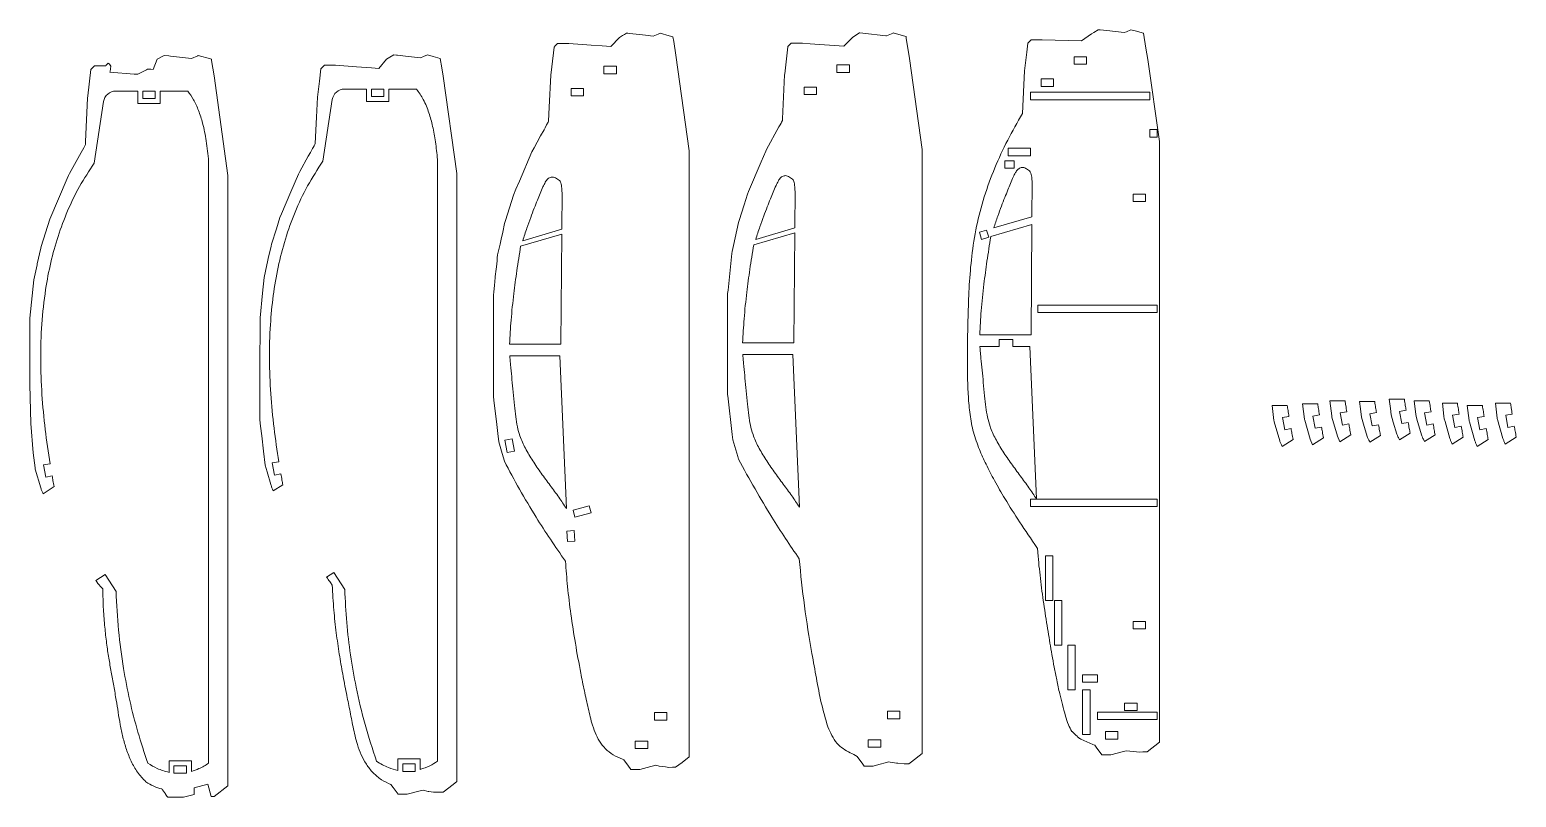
# Model space of a CAD drawing. Header units: millimetres. Extents: x -1254 to 1112, y -410 to 1173.
# Drawn here: x 514 to 1112, y 342 to 651 of the extents above; entities that cross this region are included whole.
import ezdxf

# ---------------------------------------------------------------- set-up
doc = ezdxf.new("R2010")
doc.units = ezdxf.units.MM

msp = doc.modelspace()

# ---------------------------------------------------------------- linework, layer by layer
at = {"color": 7, "linetype": 'Continuous', "lineweight": 15}
for p, q in [((747.84, 644.02), (751.37, 647.76)), ((752.59, 648.49), (751.37, 647.76)), ((753.39, 648.96), (752.59, 648.49)), ((754.2, 649.45), (753.39, 648.96)), ((754.2, 649.45), (754.76, 649.38)), ((754.76, 649.38), (755.59, 649.29)), ((755.59, 649.29), (761.83, 648.6)), ((761.83, 648.6), (764.91, 648.26)), ((766.88, 649.08), (764.91, 648.26)), ((767.68, 649.4), (766.88, 649.08)), ((767.68, 649.4), (771.38, 648.4)), ((772.88, 647.99), (771.38, 648.4)), ((773.19, 646.07), (772.88, 647.99)), ((841.68, 644.16), (845.3, 647.89)), ((848.03, 649.51), (845.3, 647.89)), ((848.07, 649.53), (848.03, 649.51)), ((848.12, 649.56), (848.07, 649.53)), ((848.12, 649.56), (848.15, 649.56)), ((848.15, 649.56), (849.37, 649.42)), ((849.37, 649.42), (858.58, 648.4)), ((858.58, 648.4), (858.77, 648.38)), ((861.48, 649.5), (858.77, 648.38)), ((861.52, 649.52), (861.48, 649.5)), ((861.52, 649.52), (866.6, 648.14)), ((866.69, 648.11), (866.6, 648.14)), ((866.81, 647.39), (866.69, 648.11)), ((866.81, 647.39), (868.15, 639.25)), ((915.69, 645.38), (916.6, 646.33)), ((917.03, 646.79), (916.6, 646.33)), ((917.03, 646.79), (918.01, 646.79)), ((918.13, 646.79), (918.01, 646.79)), ((918.47, 646.79), (918.13, 646.79)), ((919.74, 646.79), (918.47, 646.79)), ((920.62, 646.79), (919.74, 646.79)), ((920.62, 646.79), (921.42, 646.79)), ((937.35, 646.33), (921.42, 646.79)), ((941.31, 649.19), (937.35, 646.33)), ((942.21, 649.73), (941.31, 649.19)), ((942.21, 649.73), (944.07, 650.83)), ((944.86, 650.74), (944.07, 650.83)), ((944.86, 650.74), (947.48, 650.45)), ((947.48, 650.45), (954.5, 649.67)), ((955.38, 650.04), (954.5, 649.67)), ((955.38, 650.04), (957.19, 650.79)), ((957.19, 650.79), (958.85, 650.33)), ((962.26, 649.41), (958.85, 650.33)), ((962.26, 649.41), (963.24, 643.42)), ((568.18, 640.48), (565.31, 638.96)), ((569.94, 640.29), (568.18, 640.48)), ((570.64, 640.21), (569.94, 640.29)), ((579.05, 639.28), (570.64, 640.21)), ((581.64, 640.35), (579.05, 639.28)), ((581.86, 640.44), (581.64, 640.35)), ((586.73, 639.12), (581.86, 640.44)), ((660.49, 640.71), (658.91, 639.77)), ((661.58, 640.59), (660.49, 640.71)), ((662.01, 640.54), (661.58, 640.59)), ((665.28, 640.18), (662.01, 640.54)), ((671.26, 639.52), (665.28, 640.18)), ((674.04, 640.67), (672.49, 640.03)), ((676.36, 640.03), (674.04, 640.67)), ((724.14, 635.85), (725.08, 643.86)), ((725.08, 643.86), (725.48, 644.28)), ((725.48, 644.28), (726.45, 645.31)), ((726.45, 645.31), (730.95, 645.31)), ((740.03, 644.61), (730.95, 645.31)), ((744.33, 644.28), (740.03, 644.61)), ((747.84, 644.02), (744.33, 644.28)), ((774.09, 640.61), (773.19, 646.07)), ((779.44, 602.1), (774.09, 640.61)), ((817.86, 633), (819.15, 644)), ((819.15, 644), (819.18, 644.03)), ((819.18, 644.03), (820.51, 645.45)), ((820.51, 645.45), (825, 645.45)), ((828.07, 645.21), (825, 645.45)), ((841.68, 644.16), (828.07, 645.21)), ((914.37, 634.27), (915.27, 641.78)), ((915.69, 645.38), (915.27, 641.78)), ((964, 638.81), (963.24, 643.42)), ((538.64, 634.83), (537.39, 624.17)), ((540.03, 636.3), (538.64, 634.83)), ((540.62, 636.3), (540.03, 636.3)), ((544.58, 636.3), (540.62, 636.3)), ((544.78, 636.49), (544.58, 636.3)), ((545.62, 637.31), (544.78, 636.49)), ((545.97, 637.1), (545.62, 637.31)), ((545.97, 637.1), (545.97, 637.1)), ((545.97, 637.1), (545.97, 637.1)), ((545.98, 637.1), (545.97, 637.1)), ((545.98, 637.09), (545.98, 637.1)), ((545.99, 637.09), (545.98, 637.09)), ((545.99, 637.09), (545.99, 637.09)), ((546, 637.08), (545.99, 637.09)), ((546.01, 637.08), (546, 637.08)), ((546.01, 637.08), (546.01, 637.08)), ((546.02, 637.07), (546.01, 637.08)), ((546.05, 637.05), (546.02, 637.07)), ((546.1, 636.97), (546.05, 637.05)), ((546.61, 636.14), (546.1, 636.97)), ((546.35, 634.04), (546.61, 636.14)), ((560.95, 634.73), (557.5, 632.87)), ((561.47, 635.01), (560.95, 634.73)), ((562.57, 634.92), (561.47, 635.01)), ((562.69, 634.91), (562.57, 634.92)), ((562.77, 634.91), (562.69, 634.91)), ((563.74, 634.83), (562.77, 634.91)), ((565.31, 638.96), (563.74, 634.83)), ((587.13, 639.01), (586.73, 639.12)), ((587.22, 638.49), (587.13, 639.01)), ((588.24, 632.26), (587.22, 638.49)), ((631.21, 635.1), (630.62, 630.09)), ((631.97, 635.91), (631.21, 635.1)), ((632.58, 636.56), (631.97, 635.91)), ((637.1, 636.56), (632.58, 636.56)), ((645.48, 635.91), (637.1, 636.56)), ((651.53, 635.45), (645.48, 635.91)), ((654.45, 635.23), (651.53, 635.45)), ((657.64, 639.02), (654.45, 635.23)), ((658.91, 639.77), (657.64, 639.02)), ((672.49, 640.03), (671.26, 639.52)), ((679.26, 639.25), (676.36, 640.03)), ((679.88, 635.52), (679.26, 639.25)), ((680.44, 632.1), (679.88, 635.52)), ((723.75, 632.5), (724.14, 635.85)), ((750.12, 636.11), (745.12, 636.11)), ((745.12, 636.11), (745.12, 633.11)), ((750.12, 633.11), (750.12, 636.11)), ((838.9, 636.65), (838.9, 633.65)), ((843.9, 636.65), (838.9, 636.65)), ((843.9, 633.65), (843.9, 636.65)), ((868.15, 639.25), (873.22, 602.65)), ((914.37, 634.27), (914.09, 628.58)), ((934.32, 639.94), (939.32, 639.94)), ((934.32, 636.94), (934.32, 639.94)), ((939.32, 636.94), (934.32, 636.94)), ((939.32, 639.94), (939.32, 636.94)), ((968.65, 605.85), (964, 638.81)), ((546.31, 633.73), (546.35, 634.04)), ((556.04, 632.98), (546.31, 633.73)), ((557.5, 632.87), (556.04, 632.98)), ((593.79, 592.15), (588.24, 632.26)), ((630.62, 630.09), (629.87, 623.69)), ((685.87, 592.93), (680.44, 632.1)), ((723.75, 632.5), (723.11, 619.61)), ((745.12, 633.11), (750.12, 633.11)), ((817.83, 632.69), (816.96, 614.92)), ((817.83, 632.69), (817.86, 633)), ((838.9, 633.65), (843.9, 633.65)), ((913.5, 617.13), (914.09, 628.58)), ((921.07, 628), (921.07, 631)), ((921.07, 631), (926.07, 631)), ((926.07, 631), (926.07, 628)), ((537.3, 623.33), (536.45, 605.83)), ((537.39, 624.17), (537.3, 623.33)), ((548.65, 626.15), (557.47, 626.15)), ((557.47, 626.15), (557.47, 621.15)), ((559.47, 626.15), (564.47, 626.15)), ((559.47, 623.15), (559.47, 626.15)), ((564.47, 623.15), (559.47, 623.15)), ((564.47, 626.15), (564.47, 623.15)), ((566.47, 626.15), (577.59, 626.15)), ((566.47, 621.15), (566.47, 626.15)), ((629.87, 623.69), (629.47, 615.67)), ((635.78, 622.68), (632.02, 597.89)), ((649.54, 626.93), (640.72, 626.93)), ((649.54, 621.93), (649.54, 626.93)), ((656.54, 626.93), (651.54, 626.93)), ((651.54, 626.93), (651.54, 623.93)), ((651.54, 623.93), (656.54, 623.93)), ((656.54, 623.93), (656.54, 626.93)), ((669.66, 626.93), (658.54, 626.93)), ((658.54, 626.93), (658.54, 621.93)), ((731.86, 627.16), (731.86, 624.16)), ((736.86, 627.16), (731.86, 627.16)), ((731.86, 624.16), (736.86, 624.16)), ((736.86, 624.16), (736.86, 627.16)), ((830.64, 627.71), (825.64, 627.71)), ((825.64, 627.71), (825.64, 624.71)), ((825.64, 624.71), (830.64, 624.71)), ((830.64, 624.71), (830.64, 627.71)), ((964.78, 625.63), (916.78, 625.63)), ((916.78, 625.63), (916.78, 622.63)), ((916.78, 622.63), (964.78, 622.63)), ((926.07, 628), (921.07, 628)), ((964.78, 622.63), (964.78, 625.63)), ((539.95, 597.11), (543.7, 621.9)), ((557.47, 621.15), (566.47, 621.15)), ((658.54, 621.93), (649.54, 621.93)), ((722.84, 613.94), (723.11, 619.61)), ((629.47, 615.67), (628.95, 605.05)), ((720.99, 610.57), (719.61, 608.03)), ((721.43, 611.36), (720.99, 610.57)), ((721.92, 612.26), (721.43, 611.36)), ((722.02, 612.46), (721.92, 612.26)), ((722.67, 613.63), (722.02, 612.46)), ((722.84, 613.94), (722.67, 613.63)), ((810.54, 602.53), (815.56, 611.71)), ((815.98, 612.48), (815.56, 611.71)), ((816.39, 613.24), (815.98, 612.48)), ((816.61, 613.64), (816.39, 613.24)), ((816.82, 614.02), (816.61, 613.64)), ((816.9, 614.17), (816.82, 614.02)), ((816.92, 614.21), (816.9, 614.17)), ((816.92, 614.21), (816.96, 614.92)), ((967.78, 610.6), (964.78, 610.6)), ((964.78, 610.6), (964.78, 607.6)), ((967.78, 607.6), (967.78, 610.6)), ((536.39, 604.55), (535.72, 603.32)), ((536.45, 605.83), (536.39, 604.55)), ((628.71, 604.62), (628.42, 604.09)), ((628.95, 605.05), (628.71, 604.62)), ((717.03, 603.32), (718.22, 605.5)), ((718.22, 605.5), (719.61, 608.03)), ((964.78, 607.6), (967.78, 607.6)), ((968.65, 605.85), (968.65, 363.88)), ((534.66, 601.39), (530.67, 594.12)), ((535.72, 603.32), (534.66, 601.39)), ((626.11, 599.86), (622.75, 593.73)), ((626.96, 601.41), (626.11, 599.86)), ((627.82, 602.98), (626.96, 601.41)), ((628.08, 603.46), (627.82, 602.98)), ((628.42, 604.09), (628.08, 603.46)), ((678.1, 356.2), (678.1, 598.63)), ((716.1, 601.64), (711.1, 589.87)), ((717.03, 603.32), (716.1, 601.64)), ((779.44, 358.02), (779.44, 602.1)), ((808.4, 597.66), (810.23, 601.96)), ((810.23, 601.96), (810.54, 602.53)), ((873.22, 602.65), (873.22, 359.37)), ((916.78, 603.1), (907.78, 603.1)), ((907.78, 603.1), (907.78, 600.1)), ((907.78, 600.1), (916.78, 600.1)), ((916.78, 600.1), (916.78, 603.1)), ((530.01, 592.91), (529.57, 592.11)), ((530.67, 594.12), (530.01, 592.91)), ((586.02, 597.85), (586.02, 355.42)), ((622.18, 592.7), (619.12, 585.5)), ((622.75, 593.73), (622.18, 592.7)), ((685.87, 348.05), (685.87, 592.93)), ((803.27, 585.62), (808.4, 597.66)), ((910.2, 598.02), (906.4, 598.02)), ((906.4, 598.02), (906.4, 595.02)), ((906.4, 595.02), (910.2, 595.02)), ((910.2, 595.02), (910.2, 598.02)), ((529.09, 590.97), (522.07, 574.51)), ((529.57, 592.11), (529.09, 590.97)), ((593.79, 346.28), (593.79, 592.15)), ((709.69, 586.58), (708.69, 584.24)), ((709.69, 586.58), (711.1, 589.87)), ((917.44, 589.15), (917.35, 575.51)), ((619.12, 585.5), (615.33, 576.64)), ((708.69, 584.24), (706.3, 576.58)), ((728.23, 585.31), (728.13, 570.48)), ((801.49, 580.26), (802.85, 584.63)), ((802.85, 584.63), (803.27, 585.62)), ((822.01, 585.86), (821.91, 571.03)), ((958.06, 584.59), (958.06, 581.59)), ((963.06, 584.59), (958.06, 584.59)), ((958.06, 581.59), (963.06, 581.59)), ((963.06, 581.59), (963.06, 584.59)), ((522.07, 574.51), (518.66, 563.58)), ((614.73, 575.22), (613.28, 570.59)), ((615.33, 576.64), (614.73, 575.22)), ((705.49, 573.98), (706.3, 576.58)), ((799.52, 573.95), (801.49, 580.26)), ((902.03, 570.99), (917.35, 575.51)), ((613.28, 570.59), (611.36, 564.43)), ((704.36, 569.36), (703.74, 566.52)), ((704.36, 569.36), (705.11, 572.77)), ((705.49, 573.98), (705.11, 572.77)), ((711.59, 563.65), (728.12, 568.54)), ((728.13, 570.48), (712.4, 565.83)), ((728.12, 568.54), (727.82, 524.18)), ((797.26, 563.94), (799.29, 573.21)), ((799.29, 573.21), (799.52, 573.95)), ((805.37, 564.2), (821.9, 569.08)), ((821.91, 571.03), (806.18, 566.38)), ((821.9, 569.08), (821.6, 524.73)), ((899.13, 570.13), (896.25, 569.28)), ((896.25, 569.28), (897.1, 566.4)), ((899.98, 567.25), (899.13, 570.13)), ((900.8, 567.49), (917.32, 572.38)), ((917.32, 572.38), (917.02, 528.02)), ((518.45, 562.91), (517.05, 556.54)), ((518.66, 563.58), (518.45, 562.91)), ((611.13, 563.71), (610.03, 558.7)), ((611.36, 564.43), (611.13, 563.71)), ((703.28, 564.44), (702.33, 560.15)), ((703.74, 566.52), (703.28, 564.44)), ((797.26, 563.94), (796.73, 561.56)), ((897.1, 566.4), (899.98, 567.25)), ((517.05, 556.54), (516.97, 556.18)), ((609.75, 557.41), (609.46, 556.1)), ((610.03, 558.7), (609.75, 557.41)), ((796.53, 560.65), (795.04, 545.89)), ((796.73, 561.56), (796.53, 560.65)), ((516.97, 556.18), (515.65, 550.16)), ((608.34, 551.04), (607.71, 544.77)), ((609.46, 556.1), (608.34, 551.04)), ((515.65, 550.16), (514.09, 534.66)), ((607.71, 544.77), (606.69, 534.82)), ((794.9, 544.57), (795.04, 545.89)), ((794.9, 544.57), (794.9, 541.67)), ((700.7, 544.01), (700.69, 531.65)), ((794.9, 541.67), (794.87, 506.02)), ((967.78, 539.89), (919.78, 539.89)), ((919.78, 539.89), (919.78, 536.89)), ((967.78, 536.89), (967.78, 539.89)), ((514.09, 534.66), (514.01, 533.85)), ((514.01, 533.85), (514.01, 508)), ((606.69, 534.82), (606.67, 513)), ((919.78, 536.89), (967.78, 536.89)), ((700.69, 531.65), (700.67, 510.71)), ((917.02, 528.02), (896.36, 528.02)), ((727.82, 524.18), (707.15, 524.18)), ((821.6, 524.73), (800.93, 524.73)), ((896.4, 523.28), (904.18, 523.28)), ((909.71, 526.02), (904.18, 526.02)), ((904.18, 526.02), (904.18, 523.28)), ((909.71, 523.28), (909.71, 526.02)), ((909.71, 523.28), (916.53, 523.28)), ((916.53, 523.28), (919.21, 461.86)), ((707.19, 519.44), (727.32, 519.44)), ((727.32, 519.44), (730, 458.02)), ((800.97, 519.99), (821.1, 519.99)), ((821.1, 519.99), (823.78, 458.57)), ((606.67, 513), (606.67, 506.77)), ((700.67, 510.71), (700.66, 503.12)), ((514.01, 508), (514.42, 492.31)), ((606.67, 506.77), (606.65, 493.76)), ((700.66, 503.12), (700.83, 501.62)), ((794.87, 506.02), (794.86, 503.85)), ((794.86, 503.85), (794.91, 503.42)), ((796.71, 487.86), (794.91, 503.42)), ((701.95, 491.91), (700.83, 501.62)), ((1020.13, 499.48), (1014.06, 499.48)), ((1014.06, 499.48), (1014.77, 493.43)), ((1026.31, 500.11), (1027.02, 494.06)), ((1032.38, 500.11), (1026.31, 500.11)), ((1037.31, 501.36), (1038.02, 495.31)), ((1043.38, 501.36), (1037.31, 501.36)), ((1041.44, 496.51), (1044.06, 496.99)), ((1049.25, 501.05), (1049.6, 498.14)), ((1049.25, 501.05), (1055.32, 501.05)), ((1049.6, 498.14), (1049.98, 494.85)), ((1056, 496.68), (1053.38, 496.2)), ((1061.19, 501.99), (1061.62, 498.3)), ((1061.19, 501.99), (1067.25, 501.99)), ((1061.92, 495.77), (1061.62, 498.3)), ((1067.94, 497.62), (1065.32, 497.14)), ((1065.32, 497.14), (1066.22, 492.22)), ((1071.24, 501.36), (1071.76, 496.88)), ((1071.24, 501.36), (1077.3, 501.36)), ((1071.97, 495.12), (1071.76, 496.88)), ((1077.99, 496.99), (1075.37, 496.51)), ((1082.54, 500.42), (1083.16, 495.16)), ((1082.54, 500.42), (1088.61, 500.42)), ((1092.59, 499.48), (1093.3, 493.43)), ((1092.59, 499.48), (1098.67, 499.48)), ((1103.9, 500.42), (1104.61, 494.37)), ((1109.97, 500.42), (1103.9, 500.42)), ((514.42, 492.31), (515.43, 480.44)), ((606.65, 493.76), (606.95, 491.19)), ((606.95, 491.19), (607.4, 487.34)), ((701.95, 491.91), (702.38, 488.23)), ((1014.77, 493.43), (1014.8, 493.19)), ((1014.8, 493.19), (1014.88, 492.92)), ((1014.88, 492.92), (1017.09, 485.32)), ((1018.2, 494.63), (1020.82, 495.11)), ((1019.1, 489.71), (1018.2, 494.63)), ((1027.02, 494.06), (1027.05, 493.82)), ((1027.05, 493.82), (1027.13, 493.55)), ((1027.13, 493.55), (1029.34, 485.95)), ((1030.45, 495.25), (1033.07, 495.73)), ((1031.35, 490.34), (1030.45, 495.25)), ((1033.91, 490.81), (1031.35, 490.34)), ((1038.02, 495.31), (1038.04, 495.08)), ((1038.04, 495.08), (1038.12, 494.8)), ((1038.12, 494.8), (1040.34, 487.21)), ((1042.34, 491.59), (1041.44, 496.51)), ((1044.9, 492.06), (1042.34, 491.59)), ((1049.98, 494.85), (1051.09, 491.03)), ((1051.09, 491.03), (1052.37, 486.63)), ((1053.38, 496.2), (1054.28, 491.28)), ((1054.28, 491.28), (1056.84, 491.75)), ((1062.77, 492.83), (1061.92, 495.77)), ((1062.77, 492.83), (1064.21, 487.9)), ((1066.22, 492.22), (1068.78, 492.69)), ((1072.57, 493.07), (1071.97, 495.12)), ((1072.57, 493.07), (1074.26, 487.25)), ((1075.37, 496.51), (1076.27, 491.59)), ((1076.27, 491.59), (1078.83, 492.06)), ((1083.28, 494.16), (1083.16, 495.16)), ((1083.28, 494.16), (1083.62, 493)), ((1083.62, 493), (1085.57, 486.26)), ((1089.3, 496.05), (1086.68, 495.57)), ((1086.68, 495.57), (1087.58, 490.65)), ((1087.58, 490.65), (1090.14, 491.12)), ((1093.33, 493.19), (1093.3, 493.43)), ((1093.41, 492.92), (1093.33, 493.19)), ((1095.62, 485.32), (1093.41, 492.92)), ((1099.35, 495.11), (1096.73, 494.63)), ((1096.73, 494.63), (1097.63, 489.71)), ((1104.61, 494.37), (1104.64, 494.14)), ((1104.64, 494.14), (1104.72, 493.86)), ((1104.72, 493.86), (1106.93, 486.26)), ((1108.04, 495.57), (1110.66, 496.05)), ((1108.94, 490.65), (1108.04, 495.57)), ((1111.5, 491.12), (1108.94, 490.65)), ((607.4, 487.34), (608.12, 481.11)), ((702.77, 484.89), (702.38, 488.23)), ((702.77, 484.89), (704.14, 480.15)), ((705.22, 485.54), (708.17, 486.08)), ((706.12, 480.62), (705.22, 485.54)), ((708.17, 486.08), (709.07, 481.16)), ((796.71, 487.86), (796.85, 486.73)), ((796.96, 485.7), (796.85, 486.73)), ((796.96, 485.7), (798.93, 478.9)), ((1018.03, 483.02), (1022.45, 485.86)), ((1021.66, 490.18), (1019.1, 489.71)), ((1029.34, 485.95), (1030.28, 483.65)), ((1030.28, 483.65), (1034.7, 486.49)), ((1040.34, 487.21), (1041.27, 484.91)), ((1041.27, 484.91), (1045.7, 487.74)), ((1057.64, 487.43), (1053.41, 484.72)), ((1069.57, 488.37), (1065.3, 485.63)), ((1079.62, 487.74), (1075.37, 485.01)), ((1090.93, 486.8), (1086.51, 483.96)), ((1100.98, 485.86), (1096.56, 483.02)), ((1097.63, 489.71), (1100.19, 490.18)), ((1107.87, 483.96), (1112.29, 486.8)), ((515.43, 480.44), (516.14, 474.39)), ((608.12, 481.11), (608.78, 475.46)), ((705.03, 477.09), (704.14, 480.15)), ((709.07, 481.16), (706.12, 480.62)), ((799.21, 477.94), (798.93, 478.9)), ((516.14, 474.39), (516.16, 474.15)), ((516.16, 474.15), (516.24, 473.88)), ((516.24, 473.88), (518.46, 466.28)), ((519.56, 475.58), (522.18, 476.06)), ((520.46, 470.67), (519.56, 475.58)), ((608.78, 475.46), (609.55, 472.78)), ((609.55, 472.78), (611.05, 467.62)), ((614.26, 476.85), (611.64, 476.37)), ((611.64, 476.37), (612.54, 471.45)), ((519.39, 463.98), (523.82, 466.82)), ((523.02, 471.14), (520.46, 470.67)), ((615.89, 467.6), (612.03, 465.12)), ((612.54, 471.45), (615.1, 471.92)), ((967.78, 461.84), (916.78, 461.84)), ((916.78, 461.84), (916.78, 458.84)), ((967.78, 458.84), (967.78, 461.84)), ((732.68, 457.39), (739.2, 459.13)), ((733.45, 454.49), (732.68, 457.39)), ((733.45, 454.49), (739.97, 456.23)), ((739.97, 456.23), (739.2, 459.13)), ((916.78, 458.84), (967.78, 458.84)), ((733.17, 449.12), (730.18, 448.95)), ((730.43, 444.69), (730.18, 448.95)), ((733.42, 444.86), (733.17, 449.12)), ((733.42, 444.86), (730.43, 444.69)), ((919.38, 442.29), (919.63, 441.88)), ((919.81, 438.79), (919.63, 441.88)), ((925.78, 439.02), (922.78, 439.02)), ((922.78, 439.02), (922.78, 421.02)), ((925.78, 421.02), (925.78, 439.02)), ((544.35, 431.45), (540.61, 429.06)), ((548.73, 424.61), (544.35, 431.45)), ((633.47, 430.34), (636.42, 432.23)), ((636.42, 432.23), (640.81, 425.39)), ((922.78, 421.02), (925.78, 421.02)), ((929.38, 421.02), (926.38, 421.02)), ((926.38, 421.02), (926.38, 403.02)), ((929.38, 403.02), (929.38, 421.02)), ((958.12, 412.57), (958.12, 409.57)), ((963.12, 412.57), (958.12, 412.57)), ((958.12, 409.57), (963.12, 409.57)), ((963.12, 409.57), (963.12, 412.57)), ((926.38, 403.02), (929.38, 403.02)), ((934.78, 403.02), (931.78, 403.02)), ((931.78, 403.02), (931.78, 385.02)), ((934.78, 385.02), (934.78, 403.02)), ((937.78, 391.02), (943.78, 391.02)), ((937.78, 388.02), (937.78, 391.02)), ((943.78, 391.02), (943.78, 388.02)), ((931.78, 385.02), (934.78, 385.02)), ((943.78, 388.02), (937.78, 388.02)), ((940.78, 385.02), (937.78, 385.02)), ((937.78, 385.02), (937.78, 367.02)), ((940.78, 367.02), (940.78, 385.02)), ((954.67, 376.64), (954.67, 379.64)), ((954.67, 379.64), (959.67, 379.64)), ((959.67, 379.64), (959.67, 376.64)), ((765.46, 375.8), (765.46, 372.8)), ((770.46, 375.8), (765.46, 375.8)), ((765.46, 372.8), (770.46, 372.8)), ((770.46, 372.8), (770.46, 375.8)), ((859.24, 376.35), (859.24, 373.35)), ((864.24, 376.35), (859.24, 376.35)), ((859.24, 373.35), (864.24, 373.35)), ((864.24, 373.35), (864.24, 376.35)), ((943.78, 376.02), (943.78, 373.02)), ((967.78, 376.02), (943.78, 376.02)), ((943.78, 373.02), (967.78, 373.02)), ((959.67, 376.64), (954.67, 376.64)), ((967.78, 373.02), (967.78, 376.02)), ((933.53, 368.15), (933.43, 368.24)), ((935.05, 366.75), (933.53, 368.15)), ((935.05, 366.75), (935.58, 366.27)), ((935.58, 366.27), (935.74, 366.12)), ((935.74, 366.12), (936.2, 365.69)), ((936.2, 365.69), (936.21, 365.68)), ((936.49, 365.42), (936.21, 365.68)), ((936.49, 365.42), (936.87, 365.25)), ((936.87, 365.25), (937.07, 365.16)), ((937.07, 365.16), (941.89, 363.04)), ((937.78, 367.02), (940.78, 367.02)), ((946.93, 365.19), (946.93, 368.19)), ((946.93, 368.19), (951.93, 368.19)), ((951.93, 365.19), (946.93, 365.19)), ((951.93, 368.19), (951.93, 365.19)), ((762.72, 364.35), (757.72, 364.35)), ((757.72, 364.35), (757.72, 361.35)), ((757.72, 361.35), (762.72, 361.35)), ((762.72, 361.35), (762.72, 364.35)), ((856.5, 364.89), (851.5, 364.89)), ((851.5, 364.89), (851.5, 361.89)), ((851.5, 361.89), (856.5, 361.89)), ((856.5, 361.89), (856.5, 364.89)), ((868.87, 356.02), (873.22, 359.37)), ((941.89, 363.04), (942.52, 362.77)), ((942.72, 362.68), (942.52, 362.77)), ((943.24, 361.95), (942.72, 362.68)), ((945.51, 358.81), (943.24, 361.95)), ((949.06, 358.81), (954.2, 360.18)), ((954.2, 360.18), (954.8, 360.34)), ((954.8, 360.34), (955.36, 360.49)), ((955.36, 360.49), (958.1, 360.16)), ((958.1, 360.16), (960.84, 359.84)), ((960.84, 359.84), (962.02, 359.96)), ((963.18, 359.96), (962.02, 359.96)), ((963.18, 359.96), (963.73, 360.07)), ((963.73, 360.07), (968.65, 363.88)), ((570.07, 356.39), (570.07, 351.76)), ((579.07, 356.39), (570.07, 356.39)), ((572.07, 354.39), (577.07, 354.39)), ((572.07, 351.39), (572.07, 354.39)), ((577.07, 354.39), (577.07, 351.39)), ((579.07, 352.15), (579.07, 356.39)), ((662.14, 352.54), (662.14, 357.17)), ((662.14, 357.17), (671.14, 357.17)), ((669.14, 355.17), (664.14, 355.17)), ((664.14, 355.17), (664.14, 352.17)), ((669.14, 352.17), (669.14, 355.17)), ((671.14, 357.17), (671.14, 352.93)), ((749.76, 358.28), (750.14, 358.11)), ((752.8, 356.95), (750.14, 358.11)), ((752.8, 356.95), (753.12, 356.81)), ((753.12, 356.81), (753.17, 356.74)), ((753.17, 356.74), (754.62, 354.75)), ((754.62, 354.75), (754.68, 354.66)), ((755.95, 352.92), (754.68, 354.66)), ((762.57, 353.71), (759.56, 352.92)), ((762.57, 353.71), (765.95, 354.61)), ((767.29, 354.25), (765.95, 354.61)), ((768.68, 354.08), (767.29, 354.25)), ((769.88, 353.93), (768.68, 354.08)), ((771.21, 353.77), (769.88, 353.93)), ((771.21, 353.77), (772.76, 353.8)), ((772.76, 353.8), (773.96, 353.8)), ((773.96, 353.8), (776.54, 355.79)), ((776.54, 355.79), (779.44, 358.02)), ((847.04, 358.17), (849.29, 355.07)), ((849.29, 355.07), (849.32, 355.03)), ((849.86, 354.29), (849.32, 355.03)), ((853.45, 354.29), (849.86, 354.29)), ((854.74, 354.63), (853.45, 354.29)), ((854.74, 354.63), (859.8, 355.97)), ((860.37, 355.82), (859.8, 355.97)), ((862.9, 355.52), (860.37, 355.82)), ((863.41, 355.45), (862.9, 355.52)), ((865.91, 355.16), (863.41, 355.45)), ((865.91, 355.16), (866.57, 355.17)), ((866.57, 355.17), (867.77, 355.17)), ((867.77, 355.17), (868.87, 356.02)), ((945.51, 358.81), (949.06, 358.81)), ((577.07, 351.39), (572.07, 351.39)), ((580.15, 345.58), (585.73, 347.03)), ((585.73, 347.03), (585.74, 347.02)), ((585.73, 347.03), (585.73, 347.03)), ((585.74, 347.02), (587.03, 342.03)), ((664.14, 352.17), (669.14, 352.17)), ((684.41, 346.93), (685.87, 348.05)), ((759.56, 352.92), (755.95, 352.92)), ((567.18, 345.06), (567.32, 344.87)), ((567.32, 344.87), (567.45, 344.7)), ((567.45, 344.7), (568.64, 343.07)), ((568.64, 343.07), (568.68, 343)), ((568.68, 343), (569.25, 342.23)), ((569.25, 342.23), (569.6, 341.75)), ((569.6, 341.75), (573.69, 341.75)), ((573.69, 341.75), (575.89, 341.72)), ((575.89, 341.72), (580.15, 342.84)), ((580.15, 342.85), (580.15, 345.58)), ((580.15, 342.84), (580.15, 342.85)), ((587.03, 342.03), (588.25, 342.03)), ((588.25, 342.03), (593.79, 346.28)), ((659.4, 346.84), (659.48, 346.72)), ((659.48, 346.72), (660.15, 345.8)), ((660.15, 345.8), (660.25, 345.66)), ((660.25, 345.66), (662.25, 342.92)), ((662.25, 342.92), (665.87, 342.92)), ((665.87, 342.92), (670.62, 344.18)), ((670.62, 344.18), (672.3, 344.62)), ((672.3, 344.62), (674.41, 344.05)), ((674.41, 344.05), (674.66, 344.02)), ((674.66, 344.02), (676.56, 343.78)), ((676.56, 343.78), (676.72, 343.76)), ((676.72, 343.76), (679.14, 343.81)), ((679.14, 343.81), (680.35, 343.81)), ((680.35, 343.81), (684.41, 346.93))]:
    msp.add_line(p, q, dxfattribs=at)
for centre in [(548.65, 621.15), (640.72, 621.93)]:
    msp.add_arc(centre, 5, 90, 171.38766, dxfattribs=at)
for points, knots in [([(577.59, 626.15), (578.41, 625.01), (580.17, 622.57), (582.1, 618.15), (583.84, 612.61), (585.23, 605.75), (585.75, 600.59), (586.02, 597.85)], [0, 0, 0, 0, 0.14133, 0.300538, 0.480773, 0.723076, 1, 1, 1, 1]), ([(678.1, 598.63), (677.87, 600.98), (677.43, 605.44), (676.29, 611.71), (674.72, 617.43), (672.72, 622.59), (670.63, 625.56), (669.66, 626.93)], [0, 0, 0, 0, 0.237275, 0.449411, 0.63774, 0.831725, 1, 1, 1, 1]), ([(896.21, 481.79), (895.36, 484.08), (893.65, 488.65), (892.37, 495.88), (891.7, 503.16), (891.43, 510.49), (891.34, 517.8), (891.43, 526.5), (891.66, 536.6), (892.08, 548.09), (893.04, 559.82), (894.89, 571.73), (898, 583.65), (902.29, 595.22), (907.45, 606.41), (911.48, 613.56), (913.5, 617.13)], [0, 0, 0, 0, 0.052248, 0.104381, 0.156771, 0.209194, 0.261444, 0.313632, 0.395753, 0.477998, 0.560129, 0.648026, 0.735979, 0.823986, 0.91208, 1, 1, 1, 1]), ([(522.18, 476.06), (521.49, 480.66), (520.09, 489.92), (518.8, 503.96), (518.27, 518.11), (518.69, 532.26), (520.09, 545.28), (522.35, 557.08), (525.26, 567.66), (529.1, 577.92), (533.88, 587.86), (537.92, 594.01), (539.95, 597.11)], [0, 0, 0, 0, 0.111239, 0.223845, 0.336941, 0.449837, 0.562084, 0.649732, 0.736985, 0.824109, 0.91156, 1, 1, 1, 1]), ([(632.02, 597.89), (629.88, 594.6), (625.61, 588.07), (620.64, 577.48), (616.72, 566.54), (613.83, 555.26), (611.87, 543.74), (610.69, 531.34), (610.35, 518.13), (610.91, 504.23), (612.2, 490.45), (613.57, 481.36), (614.26, 476.85)], [0, 0, 0, 0, 0.093755, 0.186449, 0.278847, 0.371459, 0.464556, 0.558204, 0.669114, 0.780188, 0.890761, 1, 1, 1, 1]), ([(902.03, 570.99), (902.56, 572.58), (903.54, 575.52), (905.02, 579.61), (906.38, 583.14), (907.62, 586.17), (908.78, 588.91), (909.71, 591.27), (910.65, 593.21), (911.5, 594.46), (912.35, 595.08), (912.99, 595.32), (913.71, 595.38), (914.47, 595.2), (915.27, 594.78), (915.99, 594.25), (916.67, 593.71), (917.01, 592.92), (917.2, 591.97), (917.35, 590.67), (917.41, 589.71), (917.44, 589.15)], [0, 0, 0, 0, 0.14033, 0.260113, 0.364062, 0.456868, 0.53442, 0.613108, 0.669463, 0.715374, 0.737245, 0.755996, 0.772857, 0.796842, 0.820167, 0.848034, 0.872258, 0.890522, 0.919371, 0.953279, 1, 1, 1, 1]), ([(712.4, 565.83), (712.96, 567.54), (714, 570.71), (715.55, 575.08), (716.98, 578.81), (718.27, 581.99), (719.48, 584.84), (720.44, 587.29), (721.41, 589.31), (722.28, 590.6), (723.14, 591.24), (723.79, 591.49), (724.51, 591.54), (725.26, 591.36), (726.06, 590.94), (726.79, 590.41), (727.46, 589.88), (727.8, 589.08), (727.99, 588.13), (728.14, 586.83), (728.2, 585.87), (728.23, 585.31)], [0, 0, 0, 0, 0.145223, 0.268224, 0.374034, 0.467662, 0.544944, 0.623448, 0.679999, 0.725937, 0.746995, 0.765049, 0.781285, 0.80438, 0.82684, 0.853673, 0.876997, 0.894584, 0.922363, 0.955013, 1, 1, 1, 1]), ([(806.18, 566.38), (806.74, 568.09), (807.78, 571.25), (809.33, 575.62), (810.76, 579.36), (812.05, 582.54), (813.26, 585.39), (814.23, 587.84), (815.19, 589.86), (816.06, 591.15), (816.92, 591.79), (817.57, 592.03), (818.29, 592.09), (819.05, 591.91), (819.84, 591.49), (820.57, 590.96), (821.24, 590.42), (821.58, 589.63), (821.77, 588.68), (821.92, 587.38), (821.98, 586.42), (822.01, 585.86)], [0, 0, 0, 0, 0.145222, 0.268223, 0.374034, 0.467662, 0.544944, 0.623449, 0.68, 0.725937, 0.746996, 0.765051, 0.781287, 0.804381, 0.826841, 0.853673, 0.876998, 0.894584, 0.922364, 0.955014, 1, 1, 1, 1]), ([(707.15, 524.18), (707.32, 527.39), (707.68, 534.2), (708.74, 544.05), (710.05, 554), (711.07, 560.36), (711.59, 563.65)], [0, 0, 0, 0, 0.2427084, 0.5142383, 0.7480449, 1, 1, 1, 1]), ([(800.93, 524.73), (801.1, 527.94), (801.46, 534.75), (802.52, 544.6), (803.83, 554.55), (804.85, 560.91), (805.37, 564.2)], [0, 0, 0, 0, 0.2427081, 0.514238, 0.7480443, 1, 1, 1, 1]), ([(896.36, 528.02), (896.53, 531.23), (896.89, 538.04), (897.95, 547.89), (899.26, 557.84), (900.27, 564.2), (900.8, 567.49)], [0, 0, 0, 0, 0.242709, 0.514239, 0.748045, 1, 1, 1, 1]), ([(702.33, 560.15), (702.16, 558.56), (701.84, 555.66), (701.41, 551.69), (701.08, 548.43), (700.83, 545.95), (700.73, 544.53), (700.7, 544.01)], [0, 0, 0, 0, 0.295477, 0.541, 0.736573, 0.902955, 1, 1, 1, 1]), ([(919.21, 461.86), (918.2, 463.37), (916.11, 466.52), (912.63, 471.18), (909.06, 476.04), (905.64, 480.99), (902.68, 485.95), (900.58, 490.55), (899.41, 494.85), (898.75, 498.96), (898.28, 503.62), (897.82, 508.62), (897.32, 513.66), (896.93, 517.57), (896.67, 520.31), (896.53, 521.81), (896.47, 522.72), (896.45, 523.14), (896.46, 523.24), (896.46, 523.26), (896.46, 523.26), (896.46, 523.27), (896.45, 523.27), (896.44, 523.27), (896.43, 523.26), (896.42, 523.26), (896.41, 523.26), (896.41, 523.26), (896.4, 523.27), (896.4, 523.27), (896.4, 523.27), (896.4, 523.28)], [0, 0, 0, 0, 0.080874, 0.168432, 0.259127, 0.349407, 0.436016, 0.516427, 0.573701, 0.633752, 0.70172, 0.782257, 0.857533, 0.92733, 0.957305, 0.980299, 0.994434, 0.997818, 0.998807, 0.998861, 0.998904, 0.998939, 0.998987, 0.99904, 0.999437, 0.999567, 0.999681, 0.99974, 0.999808, 0.999892, 1, 1, 1, 1]), ([(730, 458.02), (729, 459.53), (726.9, 462.68), (723.42, 467.35), (719.85, 472.2), (716.44, 477.15), (713.47, 482.11), (711.38, 486.71), (710.2, 491.01), (709.55, 495.12), (709.07, 499.78), (708.61, 504.78), (708.11, 509.82), (707.72, 513.73), (707.46, 516.47), (707.33, 517.97), (707.26, 518.88), (707.25, 519.3), (707.26, 519.4), (707.25, 519.42), (707.25, 519.42), (707.25, 519.43), (707.25, 519.43), (707.24, 519.43), (707.22, 519.42), (707.21, 519.42), (707.2, 519.42), (707.2, 519.42), (707.2, 519.43), (707.19, 519.43), (707.19, 519.44), (707.19, 519.44)], [0, 0, 0, 0, 0.080874, 0.168432, 0.259127, 0.349407, 0.436015, 0.516427, 0.573701, 0.633751, 0.70172, 0.782257, 0.857532, 0.927329, 0.957304, 0.980298, 0.994433, 0.997817, 0.998807, 0.99886, 0.998903, 0.998938, 0.998987, 0.999039, 0.999436, 0.999568, 0.999681, 0.99974, 0.999807, 0.999892, 1, 1, 1, 1]), ([(823.78, 458.57), (822.78, 460.08), (820.68, 463.23), (817.2, 467.89), (813.63, 472.75), (810.22, 477.7), (807.25, 482.66), (805.16, 487.26), (803.99, 491.56), (803.33, 495.67), (802.85, 500.33), (802.39, 505.33), (801.89, 510.37), (801.5, 514.28), (801.24, 517.02), (801.11, 518.52), (801.04, 519.43), (801.03, 519.85), (801.04, 519.95), (801.03, 519.97), (801.03, 519.97), (801.03, 519.98), (801.03, 519.98), (801.02, 519.98), (801.01, 519.97), (800.99, 519.97), (800.98, 519.97), (800.98, 519.97), (800.98, 519.97), (800.98, 519.98), (800.97, 519.98), (800.97, 519.99)], [0, 0, 0, 0, 0.080874, 0.168432, 0.259127, 0.349407, 0.436015, 0.516426, 0.573701, 0.633751, 0.70172, 0.782257, 0.857532, 0.927329, 0.957304, 0.980298, 0.994433, 0.997817, 0.998807, 0.99886, 0.998903, 0.998938, 0.998986, 0.999039, 0.999436, 0.999567, 0.999681, 0.99974, 0.999807, 0.999892, 1, 1, 1, 1]), ([(1020.82, 495.11), (1020.69, 495.92), (1020.45, 497.38), (1020.23, 498.83), (1020.13, 499.48)], [0, 0, 0, 0, 0.559217, 1, 1, 1, 1]), ([(1033.07, 495.73), (1032.94, 496.55), (1032.7, 498), (1032.48, 499.46), (1032.38, 500.11)], [0, 0, 0, 0, 0.559217, 1, 1, 1, 1]), ([(1044.06, 496.99), (1043.93, 497.8), (1043.7, 499.26), (1043.48, 500.72), (1043.38, 501.36)], [0, 0, 0, 0, 0.559214, 1, 1, 1, 1]), ([(1055.32, 501.05), (1055.44, 500.23), (1055.66, 498.77), (1055.9, 497.32), (1056, 496.68)], [0, 0, 0, 0, 0.560787, 1, 1, 1, 1]), ([(1067.25, 501.99), (1067.38, 501.17), (1067.6, 499.71), (1067.83, 498.26), (1067.94, 497.62)], [0, 0, 0, 0, 0.560787, 1, 1, 1, 1]), ([(1077.3, 501.36), (1077.43, 500.54), (1077.65, 499.09), (1077.89, 497.63), (1077.99, 496.99)], [0, 0, 0, 0, 0.56079, 1, 1, 1, 1]), ([(1088.61, 500.42), (1088.74, 499.6), (1088.96, 498.14), (1089.19, 496.69), (1089.3, 496.05)], [0, 0, 0, 0, 0.560787, 1, 1, 1, 1]), ([(1098.67, 499.48), (1098.79, 498.66), (1099.01, 497.2), (1099.25, 495.75), (1099.35, 495.11)], [0, 0, 0, 0, 0.560787, 1, 1, 1, 1]), ([(1110.66, 496.05), (1110.53, 496.86), (1110.29, 498.32), (1110.07, 499.78), (1109.97, 500.42)], [0, 0, 0, 0, 0.559217, 1, 1, 1, 1]), ([(1034.7, 486.49), (1034.55, 487.29), (1034.28, 488.73), (1034.02, 490.17), (1033.91, 490.81)], [0, 0, 0, 0, 0.55892, 1, 1, 1, 1]), ([(1045.7, 487.74), (1045.55, 488.55), (1045.28, 489.98), (1045.02, 491.43), (1044.9, 492.06)], [0, 0, 0, 0, 0.558928, 1, 1, 1, 1]), ([(1056.84, 491.75), (1056.99, 490.94), (1057.25, 489.5), (1057.52, 488.06), (1057.64, 487.43)], [0, 0, 0, 0, 0.561085, 1, 1, 1, 1]), ([(1068.78, 492.69), (1068.92, 491.88), (1069.18, 490.44), (1069.45, 489), (1069.57, 488.37)], [0, 0, 0, 0, 0.561081, 1, 1, 1, 1]), ([(1078.83, 492.06), (1078.98, 491.25), (1079.23, 489.81), (1079.51, 488.37), (1079.62, 487.74)], [0, 0, 0, 0, 0.5610844, 1, 1, 1, 1]), ([(1090.14, 491.12), (1090.28, 490.31), (1090.54, 488.87), (1090.81, 487.43), (1090.93, 486.8)], [0, 0, 0, 0, 0.561078, 1, 1, 1, 1]), ([(1112.29, 486.8), (1112.14, 487.6), (1111.87, 489.04), (1111.61, 490.48), (1111.5, 491.12)], [0, 0, 0, 0, 0.558927, 1, 1, 1, 1]), ([(1017.09, 485.32), (1017.22, 484.94), (1017.5, 484.16), (1017.85, 483.41), (1018.03, 483.02)], [0, 0, 0, 0, 0.485391, 1, 1, 1, 1]), ([(1022.45, 485.86), (1022.3, 486.66), (1022.03, 488.1), (1021.77, 489.54), (1021.66, 490.18)], [0, 0, 0, 0, 0.558923, 1, 1, 1, 1]), ([(1052.37, 486.63), (1052.56, 486.28), (1052.91, 485.64), (1053.25, 485), (1053.41, 484.72)], [0, 0, 0, 0, 0.558165, 1, 1, 1, 1]), ([(1065.3, 485.63), (1065.1, 486.06), (1064.73, 486.81), (1064.37, 487.56), (1064.21, 487.9)], [0, 0, 0, 0, 0.5598722, 1, 1, 1, 1]), ([(1075.37, 485.01), (1075.16, 485.43), (1074.79, 486.17), (1074.42, 486.92), (1074.26, 487.25)], [0, 0, 0, 0, 0.559883, 1, 1, 1, 1]), ([(1085.57, 486.26), (1085.7, 485.88), (1085.97, 485.1), (1086.33, 484.35), (1086.51, 483.96)], [0, 0, 0, 0, 0.4853869, 1, 1, 1, 1]), ([(1095.62, 485.32), (1095.75, 484.94), (1096.03, 484.16), (1096.38, 483.41), (1096.56, 483.02)], [0, 0, 0, 0, 0.485393, 1, 1, 1, 1]), ([(1100.19, 490.18), (1100.34, 489.37), (1100.59, 487.93), (1100.87, 486.49), (1100.98, 485.86)], [0, 0, 0, 0, 0.561081, 1, 1, 1, 1]), ([(1106.93, 486.26), (1107.06, 485.88), (1107.34, 485.1), (1107.69, 484.35), (1107.87, 483.96)], [0, 0, 0, 0, 0.485388, 1, 1, 1, 1]), ([(896.21, 481.79), (897.08, 479.8), (898.93, 475.53), (902.42, 468.94), (906.91, 461.18), (912.59, 452.18), (917.03, 445.71), (919.38, 442.29)], [0, 0, 0, 0, 0.142151, 0.304346, 0.487002, 0.728925, 1, 1, 1, 1]), ([(705.03, 477.09), (707.03, 473.3), (711.07, 465.64), (717.33, 455.2), (723.52, 445.55), (727.57, 439.73), (729.62, 436.8)], [0, 0, 0, 0, 0.271989, 0.54997, 0.772889, 1, 1, 1, 1]), ([(799.21, 477.94), (801.42, 473.91), (805.76, 465.99), (812.13, 455.36), (818.06, 446), (821.82, 440.52), (823.67, 437.81)], [0, 0, 0, 0, 0.293105, 0.575868, 0.790966, 1, 1, 1, 1]), ([(523.82, 466.82), (523.67, 467.62), (523.4, 469.06), (523.14, 470.5), (523.02, 471.14)], [0, 0, 0, 0, 0.558923, 1, 1, 1, 1]), ([(611.05, 467.62), (611.19, 467.21), (611.48, 466.36), (611.85, 465.54), (612.03, 465.12)], [0, 0, 0, 0, 0.489842, 1, 1, 1, 1]), ([(615.1, 471.92), (615.24, 471.11), (615.5, 469.67), (615.77, 468.23), (615.89, 467.6)], [0, 0, 0, 0, 0.561081, 1, 1, 1, 1]), ([(518.46, 466.28), (518.59, 465.9), (518.86, 465.12), (519.21, 464.37), (519.39, 463.98)], [0, 0, 0, 0, 0.485388, 1, 1, 1, 1]), ([(729.62, 436.8), (729.87, 433.38), (730.4, 426.24), (731.79, 415.22), (733.58, 403.61), (735.45, 393.35), (737.21, 384.63), (738.74, 377.61), (740.13, 371.65), (741.85, 366.93), (743.74, 363.47), (746.32, 360.39), (748.59, 358.99), (749.76, 358.28)], [0, 0, 0, 0, 0.123916, 0.258776, 0.401433, 0.548686, 0.635922, 0.722977, 0.808515, 0.857008, 0.904012, 0.950764, 1, 1, 1, 1]), ([(823.67, 437.81), (824.32, 431.48), (825.64, 418.7), (828.24, 402.67), (830.63, 389.69), (832.43, 379.75), (834.28, 373.29), (835.21, 370.06)], [0, 0, 0, 0, 0.277575, 0.560006, 0.707497, 0.853566, 1, 1, 1, 1]), ([(919.81, 438.79), (920.16, 435.39), (920.86, 428.56), (922.27, 418.45), (923.8, 408.66), (925.18, 400.58), (926.32, 394.09), (927.34, 388.8), (928.45, 383.78), (929.64, 378.92), (930.74, 374.79), (931.87, 371.1), (932.94, 369.14), (933.43, 368.24)], [0, 0, 0, 0, 0.142364, 0.285589, 0.424799, 0.555053, 0.626374, 0.699016, 0.779503, 0.84011, 0.907057, 0.957714, 1, 1, 1, 1]), ([(540.61, 429.06), (541.18, 428.26), (542.04, 427.07), (543.04, 426), (543.37, 425.64)], [0, 0, 0, 0, 0.666619, 1, 1, 1, 1]), ([(543.37, 425.64), (543.45, 422.89), (543.6, 417.73), (544.16, 410.42), (544.9, 403.88), (545.79, 397.88), (546.79, 392.17), (547.83, 386.5), (548.79, 381.1), (549.6, 375.89), (550.42, 370.92), (551.46, 365.9), (552.85, 360.95), (554.75, 356.2), (557.25, 351.71), (559.56, 349.2), (560.72, 347.94)], [0, 0, 0, 0, 0.1019901, 0.1916497, 0.2720455, 0.346184, 0.4169969, 0.4873495, 0.5600783, 0.6204778, 0.6832011, 0.7469768, 0.8107673, 0.8739752, 0.936696, 1, 1, 1, 1]), ([(633.47, 430.34), (633.89, 429.75), (634.66, 428.69), (635.43, 427.63), (635.77, 427.16)], [0, 0, 0, 0, 0.555713, 1, 1, 1, 1]), ([(635.77, 427.16), (635.95, 423.81), (636.3, 417.38), (637.31, 408.12), (638.53, 399.54), (639.94, 391.44), (641.37, 383.98), (642.81, 376.88), (644.13, 369.96), (645.52, 363.85), (647.35, 358.82), (649.39, 354.94), (652.11, 351.52), (655.43, 348.63), (658.08, 347.43), (659.4, 346.84)], [0, 0, 0, 0, 0.11568, 0.222429, 0.321631, 0.415016, 0.50631, 0.583874, 0.665285, 0.749496, 0.799862, 0.849866, 0.900046, 0.950151, 1, 1, 1, 1]), ([(640.81, 425.39), (641.02, 420.96), (641.45, 412.15), (643.01, 399.03), (645.4, 385.3), (648.77, 370.96), (651.98, 361.13), (653.59, 356.2)], [0, 0, 0, 0, 0.18808, 0.374846, 0.560891, 0.780038, 1, 1, 1, 1]), ([(561.51, 355.42), (560.14, 359.6), (557.39, 367.93), (554.17, 380.7), (551.51, 394.37), (549.53, 409.02), (549, 419.4), (548.73, 424.61)], [0, 0, 0, 0, 0.186721, 0.372747, 0.558681, 0.778501, 1, 1, 1, 1]), ([(847.04, 358.17), (846.09, 358.66), (844.18, 359.67), (841.35, 361.24), (838.68, 363.47), (836.77, 366.59), (835.73, 368.91), (835.21, 370.06)], [0, 0, 0, 0, 0.185214, 0.37414, 0.560009, 0.780458, 1, 1, 1, 1]), ([(570.07, 351.76), (568.44, 352.2), (565.41, 353.03), (562.74, 354.67), (561.51, 355.42)], [0, 0, 0, 0, 0.5391241, 1, 1, 1, 1]), ([(586.02, 355.42), (584.75, 354.64), (582.55, 353.3), (580.1, 352.49), (579.07, 352.15)], [0, 0, 0, 0, 0.5772244, 1, 1, 1, 1]), ([(653.59, 356.2), (655.14, 355.26), (657.83, 353.64), (660.87, 352.87), (662.14, 352.54)], [0, 0, 0, 0, 0.579774, 1, 1, 1, 1]), ([(671.14, 352.93), (672.47, 353.38), (674.91, 354.22), (677.09, 355.58), (678.1, 356.2)], [0, 0, 0, 0, 0.542084, 1, 1, 1, 1]), ([(560.72, 347.94), (561.75, 347.3), (563.78, 346.03), (566.07, 345.38), (567.18, 345.06)], [0, 0, 0, 0, 0.5135414, 1, 1, 1, 1])]:
    msp.add_open_spline(points, degree=3, knots=knots, dxfattribs=at)

doc.saveas('drawing.dxf')
